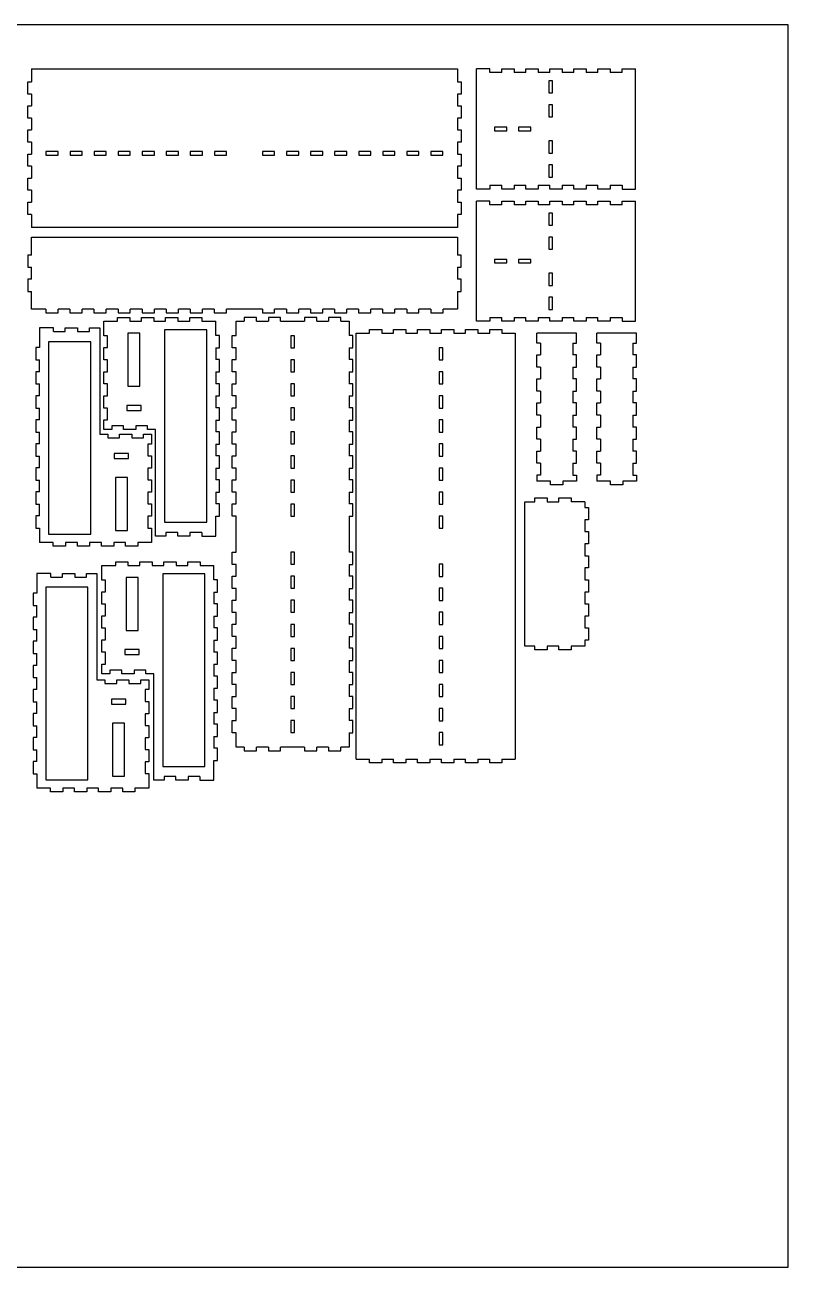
# Model space of a CAD drawing. Header units: millimetres. Extents: x -699 to 699, y -516 to 516.
# Drawn here: x 64 to 699, y -516 to 516 of the extents above; entities that cross this region are included whole.
import ezdxf

# ---------------------------------------------------------------- set-up
doc = ezdxf.new("R2010")
doc.units = ezdxf.units.MM
doc.layers.get('0').update_dxf_attribs({"lineweight": 25, "true_color": 0xffffff})
doc.layers.add('layer 1', color=1, linetype='Continuous', lineweight=25, true_color=0xff0000)

msp = doc.modelspace()

# ---------------------------------------------------------------- linework, layer by layer
for p, q in [((70, 480), (70, 469.1)), ((70, 480), (424, 480)), ((424, 480), (424, 469.1)), ((451.1, 480), (440, 480)), ((440, 380), (440, 480)), ((451.1, 476.9), (451.1, 480)), ((460.9, 476.9), (451.1, 476.9)), ((460.9, 476.9), (460.9, 480)), ((460.9, 480), (471.1, 480)), ((471.1, 480), (471.1, 476.9)), ((480.9, 476.9), (471.1, 476.9)), ((480.9, 476.9), (480.9, 480)), ((480.9, 480), (491.1, 480)), ((491.1, 480), (491.1, 476.9)), ((500.9, 476.9), (491.1, 476.9)), ((500.9, 476.9), (500.9, 480)), ((500.9, 480), (511.1, 480)), ((511.1, 480), (511.1, 476.9)), ((520.9, 476.9), (511.1, 476.9)), ((520.9, 476.9), (520.9, 480)), ((520.9, 480), (531.1, 480)), ((531.1, 480), (531.1, 476.9)), ((540.9, 476.9), (531.1, 476.9)), ((540.9, 476.9), (540.9, 480)), ((540.9, 480), (551.1, 480)), ((551.1, 480), (551.1, 476.9)), ((560.9, 476.9), (551.1, 476.9)), ((560.9, 476.9), (560.9, 480)), ((560.9, 480), (572, 480)), ((572, 380), (572, 480)), ((66.9, 458.9), (66.9, 469.1)), ((66.9, 469.1), (70, 469.1)), ((424, 469.1), (427.1, 469.1)), ((427.1, 469.1), (427.1, 458.9)), ((503.1, 470), (500, 470)), ((500, 470), (500, 459.9)), ((503.1, 459.9), (503.1, 470)), ((70, 458.9), (66.9, 458.9)), ((70, 458.9), (70, 449.1)), ((427.1, 458.9), (424, 458.9)), ((424, 458.9), (424, 449.1)), ((500, 459.9), (503.1, 459.9)), ((66.9, 438.9), (66.9, 449.1)), ((66.9, 449.1), (70, 449.1)), ((424, 449.1), (427.1, 449.1)), ((427.1, 449.1), (427.1, 438.9)), ((503.1, 450), (500, 450)), ((500, 450), (500, 439.9)), ((503.1, 439.9), (503.1, 450)), ((70, 438.9), (66.9, 438.9)), ((70, 438.9), (70, 429.1)), ((427.1, 438.9), (424, 438.9)), ((424, 438.9), (424, 429.1)), ((500, 439.9), (503.1, 439.9)), ((66.9, 418.9), (66.9, 429.1)), ((66.9, 429.1), (70, 429.1)), ((424, 429.1), (427.1, 429.1)), ((427.1, 429.1), (427.1, 418.9)), ((454.9, 431.5), (454.9, 428.5)), ((465, 431.5), (454.9, 431.5)), ((454.9, 428.5), (465, 428.5)), ((465, 428.5), (465, 431.5)), ((474.9, 431.5), (474.9, 428.5)), ((485, 431.5), (474.9, 431.5)), ((474.9, 428.5), (485, 428.5)), ((485, 428.5), (485, 431.5)), ((70, 418.9), (66.9, 418.9)), ((70, 418.9), (70, 409.1)), ((427.1, 418.9), (424, 418.9)), ((424, 418.9), (424, 409.1)), ((503.1, 420), (500, 420)), ((500, 420), (500, 409.9)), ((503.1, 409.9), (503.1, 420)), ((66.9, 398.9), (66.9, 409.1)), ((66.9, 409.1), (70, 409.1)), ((82, 411.1), (82, 408)), ((92.1, 411.1), (82, 411.1)), ((82, 408), (92.1, 408)), ((92.1, 408), (92.1, 411.1)), ((102, 411.1), (102, 408)), ((112.1, 411.1), (102, 411.1)), ((102, 408), (112.1, 408)), ((112.1, 408), (112.1, 411.1)), ((122, 411.1), (122, 408)), ((132.1, 411.1), (122, 411.1)), ((122, 408), (132.1, 408)), ((132.1, 408), (132.1, 411.1)), ((142, 411.1), (142, 408)), ((152.1, 411.1), (142, 411.1)), ((142, 408), (152.1, 408)), ((152.1, 408), (152.1, 411.1)), ((162, 411.1), (162, 408)), ((172.1, 411.1), (162, 411.1)), ((162, 408), (172.1, 408)), ((172.1, 408), (172.1, 411.1)), ((182, 411.1), (182, 408)), ((192.1, 411.1), (182, 411.1)), ((182, 408), (192.1, 408)), ((192.1, 408), (192.1, 411.1)), ((202, 411.1), (202, 408)), ((212.1, 411.1), (202, 411.1)), ((202, 408), (212.1, 408)), ((212.1, 408), (212.1, 411.1)), ((222, 411.1), (222, 408)), ((232.1, 411.1), (222, 411.1)), ((222, 408), (232.1, 408)), ((232.1, 408), (232.1, 411.1)), ((262, 411.1), (262, 408)), ((272.1, 411.1), (262, 411.1)), ((262, 408), (272.1, 408)), ((272.1, 408), (272.1, 411.1)), ((282, 411.1), (282, 408)), ((292.1, 411.1), (282, 411.1)), ((282, 408), (292.1, 408)), ((292.1, 408), (292.1, 411.1)), ((302, 411.1), (302, 408)), ((312.1, 411.1), (302, 411.1)), ((302, 408), (312.1, 408)), ((312.1, 408), (312.1, 411.1)), ((322, 411.1), (322, 408)), ((332.1, 411.1), (322, 411.1)), ((322, 408), (332.1, 408)), ((332.1, 408), (332.1, 411.1)), ((342, 411.1), (342, 408)), ((352.1, 411.1), (342, 411.1)), ((342, 408), (352.1, 408)), ((352.1, 408), (352.1, 411.1)), ((362, 411.1), (362, 408)), ((372, 411.1), (362, 411.1)), ((362, 408), (372, 408)), ((372, 408), (372, 411.1)), ((382, 411.1), (382, 408)), ((392.1, 411.1), (382, 411.1)), ((382, 408), (392.1, 408)), ((392.1, 408), (392.1, 411.1)), ((402, 411.1), (402, 408)), ((412, 411.1), (402, 411.1)), ((402, 408), (412, 408)), ((412, 408), (412, 411.1)), ((424, 409.1), (427.1, 409.1)), ((427.1, 409.1), (427.1, 398.9)), ((500, 409.9), (503.1, 409.9)), ((70, 398.9), (66.9, 398.9)), ((70, 398.9), (70, 389.1)), ((427.1, 398.9), (424, 398.9)), ((424, 398.9), (424, 389.1)), ((503.1, 400), (500, 400)), ((500, 400), (500, 389.9)), ((503.1, 389.9), (503.1, 400)), ((66.9, 378.9), (66.9, 389.1)), ((66.9, 389.1), (70, 389.1)), ((424, 389.1), (427.1, 389.1)), ((427.1, 389.1), (427.1, 378.9)), ((451.1, 383.1), (451.1, 380)), ((451.1, 383.1), (460.9, 383.1)), ((460.9, 380), (460.9, 383.1)), ((471.1, 383.1), (471.1, 380)), ((471.1, 383.1), (480.9, 383.1)), ((480.9, 380), (480.9, 383.1)), ((491.1, 383.1), (491.1, 380)), ((491.1, 383.1), (500.9, 383.1)), ((500, 389.9), (503.1, 389.9)), ((500.9, 380), (500.9, 383.1)), ((511.1, 383.1), (511.1, 380)), ((511.1, 383.1), (520.9, 383.1)), ((520.9, 380), (520.9, 383.1)), ((531.1, 383.1), (531.1, 380)), ((531.1, 383.1), (540.9, 383.1)), ((540.9, 380), (540.9, 383.1)), ((551.1, 383.1), (551.1, 380)), ((551.1, 383.1), (560.9, 383.1)), ((560.9, 383.1), (560.9, 380)), ((70, 378.9), (66.9, 378.9)), ((70, 378.9), (70, 369.1)), ((427.1, 378.9), (424, 378.9)), ((424, 378.9), (424, 369.1)), ((451.1, 380), (440, 380)), ((471.1, 380), (460.9, 380)), ((491.1, 380), (480.9, 380)), ((511.1, 380), (500.9, 380)), ((531.1, 380), (520.9, 380)), ((551.1, 380), (540.9, 380)), ((560.9, 380), (572, 380)), ((66.9, 358.9), (66.9, 369.1)), ((66.9, 369.1), (70, 369.1)), ((424, 369.1), (427.1, 369.1)), ((427.1, 369.1), (427.1, 358.9)), ((451.1, 370), (440, 370)), ((440, 270), (440, 370)), ((451.1, 366.9), (451.1, 370)), ((460.9, 366.9), (451.1, 366.9)), ((460.9, 366.9), (460.9, 370)), ((460.9, 370), (471.1, 370)), ((471.1, 370), (471.1, 366.9)), ((480.9, 366.9), (471.1, 366.9)), ((480.9, 366.9), (480.9, 370)), ((480.9, 370), (491.1, 370)), ((491.1, 370), (491.1, 366.9)), ((500.9, 366.9), (491.1, 366.9)), ((500.9, 366.9), (500.9, 370)), ((500.9, 370), (511.1, 370)), ((511.1, 370), (511.1, 366.9)), ((520.9, 366.9), (511.1, 366.9)), ((520.9, 366.9), (520.9, 370)), ((520.9, 370), (531.1, 370)), ((531.1, 370), (531.1, 366.9)), ((540.9, 366.9), (531.1, 366.9)), ((540.9, 366.9), (540.9, 370)), ((540.9, 370), (551.1, 370)), ((551.1, 370), (551.1, 366.9)), ((560.9, 366.9), (551.1, 366.9)), ((560.9, 366.9), (560.9, 370)), ((560.9, 370), (572, 370)), ((572, 270), (572, 370)), ((70, 358.9), (66.9, 358.9)), ((70, 358.9), (70, 348)), ((427.1, 358.9), (424, 358.9)), ((424, 358.9), (424, 348)), ((503.1, 360), (500, 360)), ((500, 360), (500, 349.9)), ((503.1, 349.9), (503.1, 360)), ((424, 348), (70, 348)), ((500, 349.9), (503.1, 349.9)), ((70, 325.1), (70, 340)), ((70, 340), (424, 340)), ((424, 340), (424, 325.1)), ((503.1, 340), (500, 340)), ((500, 340), (500, 329.9)), ((503.1, 329.9), (503.1, 340)), ((70, 325.1), (66.9, 325.1)), ((66.9, 325.1), (66.9, 314.9)), ((427.1, 325.1), (424, 325.1)), ((427.1, 314.9), (427.1, 325.1)), ((454.9, 321.5), (454.9, 318.5)), ((465, 321.5), (454.9, 321.5)), ((465, 318.5), (465, 321.5)), ((474.9, 321.5), (474.9, 318.5)), ((485, 321.5), (474.9, 321.5)), ((485, 318.5), (485, 321.5)), ((500, 329.9), (503.1, 329.9)), ((66.9, 314.9), (70, 314.9)), ((70, 305.1), (70, 314.9)), ((424, 314.9), (427.1, 314.9)), ((424, 314.9), (424, 305.1)), ((454.9, 318.5), (465, 318.5)), ((474.9, 318.5), (485, 318.5)), ((503.1, 310), (500, 310)), ((500, 310), (500, 299.9)), ((503.1, 299.9), (503.1, 310)), ((70, 305.1), (66.9, 305.1)), ((66.9, 305.1), (66.9, 294.9)), ((427.1, 305.1), (424, 305.1)), ((427.1, 294.9), (427.1, 305.1)), ((500, 299.9), (503.1, 299.9)), ((66.9, 294.9), (70, 294.9)), ((70, 280), (70, 294.9)), ((424, 294.9), (427.1, 294.9)), ((424, 294.9), (424, 280)), ((503.1, 290), (500, 290)), ((500, 290), (500, 279.9)), ((503.1, 279.9), (503.1, 290)), ((81.9, 280), (70, 280)), ((81.9, 280), (81.9, 276.9)), ((92.1, 276.9), (92.1, 280)), ((101.9, 280), (92.1, 280)), ((101.9, 280), (101.9, 276.9)), ((112.1, 276.9), (112.1, 280)), ((121.9, 280), (112.1, 280)), ((121.9, 280), (121.9, 276.9)), ((132.1, 276.9), (132.1, 280)), ((141.9, 280), (132.1, 280)), ((141.9, 280), (141.9, 276.9)), ((152.1, 276.9), (152.1, 280)), ((161.9, 280), (152.1, 280)), ((161.9, 280), (161.9, 276.9)), ((172.1, 276.9), (172.1, 280)), ((181.9, 280), (172.1, 280)), ((181.9, 280), (181.9, 276.9)), ((192.1, 276.9), (192.1, 280)), ((201.9, 280), (192.1, 280)), ((201.9, 280), (201.9, 276.9)), ((212.1, 276.9), (212.1, 280)), ((221.9, 280), (212.1, 280)), ((221.9, 280), (221.9, 276.9)), ((232.1, 276.9), (232.1, 280)), ((261.9, 280), (232.1, 280)), ((261.9, 280), (261.9, 276.9)), ((272.1, 276.9), (272.1, 280)), ((281.9, 280), (272.1, 280)), ((281.9, 280), (281.9, 276.9)), ((292.1, 276.9), (292.1, 280)), ((301.9, 280), (292.1, 280)), ((301.9, 280), (301.9, 276.9)), ((312.1, 276.9), (312.1, 280)), ((321.9, 280), (312.1, 280)), ((321.9, 280), (321.9, 276.9)), ((332.1, 276.9), (332.1, 280)), ((341.9, 280), (332.1, 280)), ((341.9, 280), (341.9, 276.9)), ((352.1, 276.9), (352.1, 280)), ((361.9, 280), (352.1, 280)), ((361.9, 280), (361.9, 276.9)), ((372.1, 276.9), (372.1, 280)), ((381.9, 280), (372.1, 280)), ((381.9, 280), (381.9, 276.9)), ((392.1, 276.9), (392.1, 280)), ((401.9, 280), (392.1, 280)), ((401.9, 280), (401.9, 276.9)), ((412.1, 276.9), (412.1, 280)), ((424, 280), (412.1, 280)), ((500, 279.9), (503.1, 279.9)), ((81.9, 276.9), (92.1, 276.9)), ((101.9, 276.9), (112.1, 276.9)), ((121.9, 276.9), (132.1, 276.9)), ((130, 257.9), (130, 270)), ((130, 270), (141.5, 270)), ((141.5, 270), (141.5, 273.1)), ((141.5, 273.1), (151.7, 273.1)), ((141.9, 276.9), (152.1, 276.9)), ((151.7, 273.1), (151.7, 270)), ((151.7, 270), (161.5, 270)), ((161.5, 270), (161.5, 273.1)), ((161.5, 273.1), (171.7, 273.1)), ((161.9, 276.9), (172.1, 276.9)), ((171.7, 273.1), (171.7, 270)), ((171.7, 270), (181.5, 270)), ((181.5, 270), (181.5, 273.1)), ((181.5, 273.1), (191.7, 273.1)), ((181.9, 276.9), (192.1, 276.9)), ((191.7, 273.1), (191.7, 270)), ((191.7, 270), (201.5, 270)), ((201.5, 270), (201.5, 273.1)), ((201.5, 273.1), (211.7, 273.1)), ((201.9, 276.9), (212.1, 276.9)), ((211.7, 273.1), (211.7, 270)), ((211.7, 270), (223.1, 270)), ((221.9, 276.9), (232.1, 276.9)), ((223.1, 258.1), (223.1, 270)), ((240, 258.1), (240, 270)), ((240, 270), (246.9, 270)), ((257.1, 273.1), (246.9, 273.1)), ((246.9, 273.1), (246.9, 270)), ((257.1, 270), (257.1, 273.1)), ((257.1, 270), (266.9, 270)), ((261.9, 276.9), (272.1, 276.9)), ((277.1, 273.1), (266.9, 273.1)), ((266.9, 273.1), (266.9, 270)), ((277.1, 270), (277.1, 273.1)), ((277.1, 270), (296.9, 270)), ((281.9, 276.9), (292.1, 276.9)), ((307.1, 273.1), (296.9, 273.1)), ((296.9, 273.1), (296.9, 270)), ((301.9, 276.9), (312.1, 276.9)), ((307.1, 270), (307.1, 273.1)), ((307.1, 270), (316.9, 270)), ((327.1, 273.1), (316.9, 273.1)), ((316.9, 273.1), (316.9, 270)), ((321.9, 276.9), (332.1, 276.9)), ((327.1, 270), (327.1, 273.1)), ((327.1, 270), (334, 270)), ((334, 270), (334, 258.1)), ((341.9, 276.9), (352.1, 276.9)), ((361.9, 276.9), (372.1, 276.9)), ((381.9, 276.9), (392.1, 276.9)), ((401.9, 276.9), (412.1, 276.9)), ((451.1, 270), (440, 270)), ((451.1, 273.1), (451.1, 270)), ((451.1, 273.1), (460.9, 273.1)), ((460.9, 270), (460.9, 273.1)), ((471.1, 270), (460.9, 270)), ((471.1, 273.1), (471.1, 270)), ((471.1, 273.1), (480.9, 273.1)), ((480.9, 270), (480.9, 273.1)), ((491.1, 270), (480.9, 270)), ((491.1, 273.1), (491.1, 270)), ((491.1, 273.1), (500.9, 273.1)), ((500.9, 270), (500.9, 273.1)), ((511.1, 270), (500.9, 270)), ((511.1, 273.1), (511.1, 270)), ((511.1, 273.1), (520.9, 273.1)), ((520.9, 270), (520.9, 273.1)), ((531.1, 270), (520.9, 270)), ((531.1, 273.1), (531.1, 270)), ((531.1, 273.1), (540.9, 273.1)), ((540.9, 270), (540.9, 273.1)), ((551.1, 270), (540.9, 270)), ((551.1, 273.1), (551.1, 270)), ((551.1, 273.1), (560.9, 273.1)), ((560.9, 273.1), (560.9, 270)), ((560.9, 270), (572, 270)), ((88.3, 264.6), (76.7, 264.6)), ((76.7, 264.6), (76.7, 248.1)), ((88.3, 261.5), (88.3, 264.6)), ((88.3, 261.5), (98.1, 261.5)), ((98.1, 261.5), (98.1, 264.6)), ((98.1, 264.6), (108.3, 264.6)), ((108.3, 264.6), (108.3, 261.5)), ((108.3, 261.5), (118.1, 261.5)), ((118.1, 261.5), (118.1, 264.6)), ((118.1, 264.6), (126.7, 264.6)), ((126.7, 264.6), (126.7, 176.1)), ((160.1, 260), (150.1, 260)), ((150.1, 260), (150.1, 216)), ((160.1, 216), (160.1, 260)), ((215.6, 263), (180.6, 263)), ((180.6, 263), (180.6, 103)), ((215.6, 103), (215.6, 263)), ((340, -94), (340, 260)), ((340, 260), (350.9, 260)), ((350.9, 260), (350.9, 263.1)), ((350.9, 263.1), (361.1, 263.1)), ((361.1, 263.1), (361.1, 260)), ((361.1, 260), (370.9, 260)), ((370.9, 260), (370.9, 263.1)), ((370.9, 263.1), (381.1, 263.1)), ((381.1, 263.1), (381.1, 260)), ((381.1, 260), (390.9, 260)), ((390.9, 260), (390.9, 263.1)), ((390.9, 263.1), (401.1, 263.1)), ((401.1, 263.1), (401.1, 260)), ((401.1, 260), (410.9, 260)), ((410.9, 260), (410.9, 263.1)), ((410.9, 263.1), (421.1, 263.1)), ((421.1, 263.1), (421.1, 260)), ((421.1, 260), (430.9, 260)), ((430.9, 260), (430.9, 263.1)), ((430.9, 263.1), (441.1, 263.1)), ((441.1, 263.1), (441.1, 260)), ((441.1, 260), (450.9, 260)), ((450.9, 260), (450.9, 263.1)), ((450.9, 263.1), (461.1, 263.1)), ((461.1, 263.1), (461.1, 260)), ((461.1, 260), (472, 260)), ((472, 260), (472, -94)), ((490, 251.9), (490, 260)), ((523, 260), (490, 260)), ((523, 251.9), (523, 260)), ((540, 251.9), (540, 260)), ((573, 260), (540, 260)), ((573, 251.9), (573, 260)), ((76.7, 248.1), (73.6, 248.1)), ((73.6, 248.1), (73.6, 237.9)), ((119.2, 253), (84.2, 253)), ((84.2, 253), (84.2, 93)), ((119.2, 93), (119.2, 253)), ((133.1, 257.9), (130, 257.9)), ((130, 237.9), (130, 248.1)), ((130, 248.1), (133.1, 248.1)), ((133.1, 248.1), (133.1, 257.9)), ((226.2, 258.1), (223.1, 258.1)), ((226.2, 247.9), (226.2, 258.1)), ((236.9, 247.9), (236.9, 258.1)), ((236.9, 258.1), (240, 258.1)), ((288.5, 258), (285.5, 258)), ((285.5, 258), (285.5, 248)), ((285.5, 248), (288.5, 248)), ((288.5, 248), (288.5, 258)), ((337.1, 258.1), (334, 258.1)), ((337.1, 247.9), (337.1, 258.1)), ((412, 248), (408.9, 248)), ((408.9, 248), (408.9, 237.9)), ((412, 237.9), (412, 248)), ((493.1, 251.9), (490, 251.9)), ((493.1, 251.9), (493.1, 242.1)), ((519.9, 251.9), (523, 251.9)), ((519.9, 251.9), (519.9, 242.1)), ((543.1, 251.9), (540, 251.9)), ((543.1, 251.9), (543.1, 242.1)), ((569.9, 251.9), (573, 251.9)), ((569.9, 251.9), (569.9, 242.1)), ((73.6, 237.9), (76.7, 237.9)), ((76.7, 228.1), (76.7, 237.9)), ((133.1, 237.9), (130, 237.9)), ((133.1, 228.1), (133.1, 237.9)), ((223.1, 247.9), (226.2, 247.9)), ((223.1, 247.9), (223.1, 238.1)), ((226.2, 238.1), (223.1, 238.1)), ((226.2, 227.9), (226.2, 238.1)), ((240, 247.9), (236.9, 247.9)), ((236.9, 227.9), (236.9, 238.1)), ((236.9, 238.1), (240, 238.1)), ((240, 238.1), (240, 247.9)), ((288.5, 238), (285.5, 238)), ((285.5, 238), (285.5, 228)), ((288.5, 228), (288.5, 238)), ((334, 247.9), (337.1, 247.9)), ((334, 247.9), (334, 238.1)), ((337.1, 238.1), (334, 238.1)), ((337.1, 227.9), (337.1, 238.1)), ((408.9, 237.9), (412, 237.9)), ((490, 231.9), (490, 242.1)), ((490, 242.1), (493.1, 242.1)), ((523, 242.1), (519.9, 242.1)), ((523, 231.9), (523, 242.1)), ((540, 231.9), (540, 242.1)), ((540, 242.1), (543.1, 242.1)), ((573, 242.1), (569.9, 242.1)), ((573, 231.9), (573, 242.1)), ((76.7, 228.1), (73.6, 228.1)), ((73.6, 228.1), (73.6, 217.9)), ((130, 217.9), (130, 228.1)), ((130, 228.1), (133.1, 228.1)), ((223.1, 227.9), (226.2, 227.9)), ((223.1, 227.9), (223.1, 218.1)), ((240, 227.9), (236.9, 227.9)), ((240, 218.1), (240, 227.9)), ((285.5, 228), (288.5, 228)), ((334, 227.9), (337.1, 227.9)), ((334, 227.9), (334, 218.1)), ((412, 228), (408.9, 228)), ((408.9, 228), (408.9, 217.9)), ((412, 217.9), (412, 228)), ((493.1, 231.9), (490, 231.9)), ((493.1, 231.9), (493.1, 222.1)), ((519.9, 231.9), (523, 231.9)), ((519.9, 231.9), (519.9, 222.1)), ((543.1, 231.9), (540, 231.9)), ((543.1, 231.9), (543.1, 222.1)), ((569.9, 231.9), (573, 231.9)), ((569.9, 231.9), (569.9, 222.1)), ((73.6, 217.9), (76.7, 217.9)), ((76.7, 208.1), (76.7, 217.9)), ((133.1, 217.9), (130, 217.9)), ((133.1, 208.1), (133.1, 217.9)), ((226.2, 218.1), (223.1, 218.1)), ((226.2, 207.9), (226.2, 218.1)), ((236.9, 207.9), (236.9, 218.1)), ((236.9, 218.1), (240, 218.1)), ((288.5, 218), (285.5, 218)), ((285.5, 218), (285.5, 208)), ((288.5, 208), (288.5, 218)), ((337.1, 218.1), (334, 218.1)), ((337.1, 207.9), (337.1, 218.1)), ((408.9, 217.9), (412, 217.9)), ((490, 211.9), (490, 222.1)), ((490, 222.1), (493.1, 222.1)), ((523, 222.1), (519.9, 222.1)), ((523, 211.9), (523, 222.1)), ((540, 211.9), (540, 222.1)), ((540, 222.1), (543.1, 222.1)), ((573, 222.1), (569.9, 222.1)), ((573, 211.9), (573, 222.1)), ((76.7, 208.1), (73.6, 208.1)), ((73.6, 208.1), (73.6, 197.9)), ((130, 197.9), (130, 208.1)), ((130, 208.1), (133.1, 208.1)), ((150.1, 216), (160.1, 216)), ((223.1, 207.9), (226.2, 207.9)), ((223.1, 207.9), (223.1, 198.1)), ((240, 207.9), (236.9, 207.9)), ((240, 198.1), (240, 207.9)), ((285.5, 208), (288.5, 208)), ((334, 207.9), (337.1, 207.9)), ((334, 207.9), (334, 198.1)), ((412, 208), (408.9, 208)), ((408.9, 208), (408.9, 197.9)), ((412, 197.9), (412, 208)), ((493.1, 211.9), (490, 211.9)), ((493.1, 211.9), (493.1, 202.1)), ((519.9, 211.9), (523, 211.9)), ((519.9, 211.9), (519.9, 202.1)), ((543.1, 211.9), (540, 211.9)), ((543.1, 211.9), (543.1, 202.1)), ((569.9, 211.9), (573, 211.9)), ((569.9, 211.9), (569.9, 202.1)), ((73.6, 197.9), (76.7, 197.9)), ((76.7, 188.1), (76.7, 197.9)), ((133.1, 197.9), (130, 197.9)), ((133.1, 188.1), (133.1, 197.9)), ((161.1, 200.1), (149.1, 200.1)), ((149.1, 200.1), (149.1, 195.8)), ((161.1, 195.8), (161.1, 200.1)), ((226.2, 198.1), (223.1, 198.1)), ((226.2, 187.9), (226.2, 198.1)), ((236.9, 187.9), (236.9, 198.1)), ((236.9, 198.1), (240, 198.1)), ((288.5, 198), (285.5, 198)), ((285.5, 198), (285.5, 188)), ((288.5, 188), (288.5, 198)), ((337.1, 198.1), (334, 198.1)), ((337.1, 187.9), (337.1, 198.1)), ((408.9, 197.9), (412, 197.9)), ((490, 191.9), (490, 202.1)), ((490, 202.1), (493.1, 202.1)), ((523, 202.1), (519.9, 202.1)), ((523, 191.9), (523, 202.1)), ((540, 191.9), (540, 202.1)), ((540, 202.1), (543.1, 202.1)), ((573, 202.1), (569.9, 202.1)), ((573, 191.9), (573, 202.1)), ((76.7, 188.1), (73.6, 188.1)), ((73.6, 188.1), (73.6, 177.9)), ((130, 179.9), (130, 188.1)), ((130, 188.1), (133.1, 188.1)), ((149.1, 195.8), (161.1, 195.8)), ((223.1, 187.9), (226.2, 187.9)), ((223.1, 187.9), (223.1, 178.1)), ((240, 187.9), (236.9, 187.9)), ((240, 178.1), (240, 187.9)), ((285.5, 188), (288.5, 188)), ((334, 187.9), (337.1, 187.9)), ((334, 187.9), (334, 178.1)), ((412, 188), (408.9, 188)), ((408.9, 188), (408.9, 177.9)), ((412, 177.9), (412, 188)), ((493.1, 191.9), (490, 191.9)), ((493.1, 191.9), (493.1, 182.1)), ((519.9, 191.9), (523, 191.9)), ((519.9, 191.9), (519.9, 182.1)), ((543.1, 191.9), (540, 191.9)), ((543.1, 191.9), (543.1, 182.1)), ((569.9, 191.9), (573, 191.9)), ((569.9, 191.9), (569.9, 182.1)), ((73.6, 177.9), (76.7, 177.9)), ((76.7, 168.1), (76.7, 177.9)), ((126.7, 176.1), (133.3, 176.1)), ((136.7, 179.9), (130, 179.9)), ((133.3, 176.1), (133.3, 173)), ((146.5, 183), (136.7, 183)), ((136.7, 183), (136.7, 179.9)), ((143.1, 173), (143.1, 176.1)), ((143.1, 176.1), (153.3, 176.1)), ((146.5, 179.9), (146.5, 183)), ((156.7, 179.9), (146.5, 179.9)), ((153.3, 176.1), (153.3, 173)), ((156.7, 183), (156.7, 179.9)), ((166.5, 183), (156.7, 183)), ((163.1, 173), (163.1, 176.1)), ((163.1, 176.1), (169.8, 176.1)), ((166.5, 179.9), (166.5, 183)), ((173.1, 179.9), (166.5, 179.9)), ((169.8, 176.1), (169.8, 167.9)), ((173.1, 91.4), (173.1, 179.9)), ((226.2, 178.1), (223.1, 178.1)), ((226.2, 167.9), (226.2, 178.1)), ((236.9, 167.9), (236.9, 178.1)), ((236.9, 178.1), (240, 178.1)), ((288.5, 178), (285.5, 178)), ((285.5, 178), (285.5, 168)), ((288.5, 168), (288.5, 178)), ((337.1, 178.1), (334, 178.1)), ((337.1, 167.9), (337.1, 178.1)), ((408.9, 177.9), (412, 177.9)), ((490, 171.9), (490, 182.1)), ((490, 182.1), (493.1, 182.1)), ((523, 182.1), (519.9, 182.1)), ((523, 171.9), (523, 182.1)), ((540, 171.9), (540, 182.1)), ((540, 182.1), (543.1, 182.1)), ((573, 182.1), (569.9, 182.1)), ((573, 171.9), (573, 182.1)), ((76.7, 168.1), (73.6, 168.1)), ((73.6, 168.1), (73.6, 157.9)), ((133.3, 173), (143.1, 173)), ((153.3, 173), (163.1, 173)), ((169.8, 167.9), (166.7, 167.9)), ((166.7, 167.9), (166.7, 158.1)), ((223.1, 167.9), (226.2, 167.9)), ((223.1, 167.9), (223.1, 158.1)), ((240, 167.9), (236.9, 167.9)), ((240, 158.1), (240, 167.9)), ((285.5, 168), (288.5, 168)), ((334, 167.9), (337.1, 167.9)), ((334, 167.9), (334, 158.1)), ((412, 168), (408.9, 168)), ((408.9, 168), (408.9, 157.9)), ((412, 157.9), (412, 168)), ((493.1, 171.9), (490, 171.9)), ((493.1, 171.9), (493.1, 162.1)), ((519.9, 171.9), (523, 171.9)), ((519.9, 171.9), (519.9, 162.1)), ((543.1, 171.9), (540, 171.9)), ((543.1, 171.9), (543.1, 162.1)), ((569.9, 171.9), (573, 171.9)), ((569.9, 171.9), (569.9, 162.1)), ((73.6, 157.9), (76.7, 157.9)), ((76.7, 148.1), (76.7, 157.9)), ((150.7, 160.1), (138.7, 160.1)), ((138.7, 160.1), (138.7, 155.8)), ((138.7, 155.8), (150.7, 155.8)), ((150.7, 155.8), (150.7, 160.1)), ((166.7, 158.1), (169.8, 158.1)), ((169.8, 158.1), (169.8, 147.9)), ((226.2, 158.1), (223.1, 158.1)), ((226.2, 147.9), (226.2, 158.1)), ((236.9, 147.9), (236.9, 158.1)), ((236.9, 158.1), (240, 158.1)), ((288.5, 158), (285.5, 158)), ((285.5, 158), (285.5, 148)), ((288.5, 148), (288.5, 158)), ((337.1, 158.1), (334, 158.1)), ((337.1, 147.9), (337.1, 158.1)), ((408.9, 157.9), (412, 157.9)), ((490, 151.9), (490, 162.1)), ((490, 162.1), (493.1, 162.1)), ((523, 162.1), (519.9, 162.1)), ((523, 151.9), (523, 162.1)), ((540, 151.9), (540, 162.1)), ((540, 162.1), (543.1, 162.1)), ((573, 162.1), (569.9, 162.1)), ((573, 151.9), (573, 162.1)), ((76.7, 148.1), (73.6, 148.1)), ((73.6, 148.1), (73.6, 137.9)), ((169.8, 147.9), (166.7, 147.9)), ((166.7, 147.9), (166.7, 138.1)), ((223.1, 147.9), (226.2, 147.9)), ((223.1, 147.9), (223.1, 138.1)), ((240, 147.9), (236.9, 147.9)), ((240, 138.1), (240, 147.9)), ((285.5, 148), (288.5, 148)), ((334, 147.9), (337.1, 147.9)), ((334, 147.9), (334, 138.1)), ((412, 148), (408.9, 148)), ((408.9, 148), (408.9, 137.9)), ((412, 137.9), (412, 148)), ((493.1, 151.9), (490, 151.9)), ((493.1, 151.9), (493.1, 142.1)), ((519.9, 151.9), (523, 151.9)), ((519.9, 151.9), (519.9, 142.1)), ((543.1, 151.9), (540, 151.9)), ((543.1, 151.9), (543.1, 142.1)), ((569.9, 151.9), (573, 151.9)), ((569.9, 151.9), (569.9, 142.1)), ((73.6, 137.9), (76.7, 137.9)), ((76.7, 128.1), (76.7, 137.9)), ((149.7, 140), (139.7, 140)), ((139.7, 140), (139.7, 96)), ((149.7, 96), (149.7, 140)), ((166.7, 138.1), (169.8, 138.1)), ((169.8, 138.1), (169.8, 127.9)), ((226.2, 138.1), (223.1, 138.1)), ((226.2, 127.9), (226.2, 138.1)), ((236.9, 127.9), (236.9, 138.1)), ((236.9, 138.1), (240, 138.1)), ((288.5, 138), (285.5, 138)), ((285.5, 138), (285.5, 128)), ((288.5, 128), (288.5, 138)), ((337.1, 138.1), (334, 138.1)), ((337.1, 127.9), (337.1, 138.1)), ((408.9, 137.9), (412, 137.9)), ((493.1, 142.1), (490, 142.1)), ((490, 142.1), (490, 137)), ((501.4, 137), (490, 137)), ((501.4, 133.9), (501.4, 137)), ((511.6, 137), (511.6, 133.9)), ((523, 137), (511.6, 137)), ((519.9, 142.1), (523, 142.1)), ((523, 142.1), (523, 137)), ((543.1, 142.1), (540, 142.1)), ((540, 142.1), (540, 137)), ((551.4, 137), (540, 137)), ((551.4, 133.9), (551.4, 137)), ((561.6, 137), (561.6, 133.9)), ((573, 137), (561.6, 137)), ((569.9, 142.1), (573, 142.1)), ((573, 142.1), (573, 137)), ((76.7, 128.1), (73.6, 128.1)), ((73.6, 128.1), (73.6, 117.9)), ((169.8, 127.9), (166.7, 127.9)), ((166.7, 127.9), (166.7, 118.1)), ((223.1, 127.9), (226.2, 127.9)), ((223.1, 127.9), (223.1, 118.1)), ((240, 127.9), (236.9, 127.9)), ((240, 118.1), (240, 127.9)), ((285.5, 128), (288.5, 128)), ((334, 127.9), (337.1, 127.9)), ((334, 127.9), (334, 118.1)), ((412, 128), (408.9, 128)), ((408.9, 128), (408.9, 117.9)), ((412, 117.9), (412, 128)), ((511.6, 133.9), (501.4, 133.9)), ((561.6, 133.9), (551.4, 133.9)), ((73.6, 117.9), (76.7, 117.9)), ((76.7, 108.1), (76.7, 117.9)), ((166.7, 118.1), (169.8, 118.1)), ((169.8, 118.1), (169.8, 107.9)), ((226.2, 118.1), (223.1, 118.1)), ((226.2, 107.9), (226.2, 118.1)), ((236.9, 107.9), (236.9, 118.1)), ((236.9, 118.1), (240, 118.1)), ((288.5, 118), (285.5, 118)), ((285.5, 118), (285.5, 108)), ((288.5, 108), (288.5, 118)), ((337.1, 118.1), (334, 118.1)), ((337.1, 107.9), (337.1, 118.1)), ((408.9, 117.9), (412, 117.9)), ((480, 0), (480, 120)), ((480, 120), (488.4, 120)), ((488.4, 120), (488.4, 123.1)), ((488.4, 123.1), (498.6, 123.1)), ((498.6, 123.1), (498.6, 120)), ((498.6, 120), (508.4, 120)), ((508.4, 120), (508.4, 123.1)), ((508.4, 123.1), (518.6, 123.1)), ((518.6, 123.1), (518.6, 120)), ((530, 120), (518.6, 120)), ((530, 120), (530, 115.1)), ((530, 115.1), (533.1, 115.1)), ((533.1, 115.1), (533.1, 104.9)), ((76.7, 108.1), (73.6, 108.1)), ((73.6, 108.1), (73.6, 97.9)), ((169.8, 107.9), (166.7, 107.9)), ((166.7, 107.9), (166.7, 98.1)), ((223.1, 107.9), (226.2, 107.9)), ((223.1, 91.4), (223.1, 107.9)), ((240, 107.9), (236.9, 107.9)), ((240, 78.1), (240, 107.9)), ((285.5, 108), (288.5, 108)), ((334, 107.9), (337.1, 107.9)), ((334, 107.9), (334, 78.1)), ((412, 108), (408.9, 108)), ((408.9, 108), (408.9, 97.9)), ((412, 97.9), (412, 108)), ((533.1, 104.9), (530, 104.9)), ((530, 104.9), (530, 95.1)), ((73.6, 97.9), (76.7, 97.9)), ((76.7, 97.9), (76.7, 86)), ((84.2, 93), (119.2, 93)), ((139.7, 96), (149.7, 96)), ((166.7, 98.1), (169.8, 98.1)), ((169.8, 98.1), (169.8, 86)), ((180.6, 103), (215.6, 103)), ((191.5, 94.5), (181.7, 94.5)), ((181.7, 94.5), (181.7, 91.4)), ((191.5, 91.4), (191.5, 94.5)), ((201.7, 94.5), (201.7, 91.4)), ((211.5, 94.5), (201.7, 94.5)), ((211.5, 94.5), (211.5, 91.4)), ((408.9, 97.9), (412, 97.9)), ((530, 95.1), (533.1, 95.1)), ((533.1, 95.1), (533.1, 84.9)), ((88.1, 86), (76.7, 86)), ((88.1, 82.9), (88.1, 86)), ((98.3, 82.9), (88.1, 82.9)), ((98.3, 86), (98.3, 82.9)), ((108.1, 86), (98.3, 86)), ((108.1, 82.9), (108.1, 86)), ((118.3, 82.9), (108.1, 82.9)), ((118.3, 86), (118.3, 82.9)), ((128.1, 86), (118.3, 86)), ((128.1, 82.9), (128.1, 86)), ((138.3, 82.9), (128.1, 82.9)), ((138.3, 86), (138.3, 82.9)), ((148.1, 86), (138.3, 86)), ((148.1, 82.9), (148.1, 86)), ((158.3, 82.9), (148.1, 82.9)), ((158.3, 86), (158.3, 82.9)), ((169.8, 86), (158.3, 86)), ((181.7, 91.4), (173.1, 91.4)), ((201.7, 91.4), (191.5, 91.4)), ((211.5, 91.4), (223.1, 91.4)), ((533.1, 84.9), (530, 84.9)), ((530, 84.9), (530, 75.1)), ((236.9, 67.9), (236.9, 78.1)), ((236.9, 78.1), (240, 78.1)), ((288.5, 78), (285.5, 78)), ((285.5, 78), (285.5, 68)), ((288.5, 68), (288.5, 78)), ((337.1, 78.1), (334, 78.1)), ((337.1, 67.9), (337.1, 78.1)), ((530, 75.1), (533.1, 75.1)), ((533.1, 75.1), (533.1, 64.9)), ((128.5, 54.8), (128.5, 66.9)), ((128.5, 66.9), (140, 66.9)), ((140, 66.9), (140, 70)), ((140, 70), (150.2, 70)), ((150.2, 70), (150.2, 66.9)), ((150.2, 66.9), (160, 66.9)), ((160, 66.9), (160, 70)), ((160, 70), (170.2, 70)), ((170.2, 70), (170.2, 66.9)), ((170.2, 66.9), (180, 66.9)), ((180, 66.9), (180, 70)), ((180, 70), (190.2, 70)), ((190.2, 70), (190.2, 66.9)), ((190.2, 66.9), (200, 66.9)), ((200, 66.9), (200, 70)), ((200, 70), (210.2, 70)), ((210.2, 70), (210.2, 66.9)), ((210.2, 66.9), (221.6, 66.9)), ((221.6, 55), (221.6, 66.9)), ((240, 67.9), (236.9, 67.9)), ((240, 58.1), (240, 67.9)), ((285.5, 68), (288.5, 68)), ((334, 67.9), (337.1, 67.9)), ((334, 67.9), (334, 58.1)), ((412, 68), (408.9, 68)), ((408.9, 68), (408.9, 57.9)), ((412, 57.9), (412, 68)), ((533.1, 64.9), (530, 64.9)), ((530, 64.9), (530, 55.1)), ((86, 60.4), (74.4, 60.4)), ((74.4, 60.4), (74.4, 43.9)), ((86, 57.3), (86, 60.4)), ((86, 57.3), (95.8, 57.3)), ((95.8, 57.3), (95.8, 60.4)), ((95.8, 60.4), (106, 60.4)), ((106, 60.4), (106, 57.3)), ((106, 57.3), (115.8, 57.3)), ((115.8, 57.3), (115.8, 60.4)), ((115.8, 60.4), (124.4, 60.4)), ((124.4, 60.4), (124.4, -28.1)), ((131.6, 54.8), (128.5, 54.8)), ((131.6, 45), (131.6, 54.8)), ((158.6, 56.9), (148.6, 56.9)), ((148.6, 56.9), (148.6, 12.9)), ((158.6, 12.9), (158.6, 56.9)), ((214.1, 59.9), (179.1, 59.9)), ((179.1, 59.9), (179.1, -100.1)), ((214.1, -100.1), (214.1, 59.9)), ((224.7, 55), (221.6, 55)), ((224.7, 44.8), (224.7, 55)), ((236.9, 47.9), (236.9, 58.1)), ((236.9, 58.1), (240, 58.1)), ((288.5, 58), (285.5, 58)), ((285.5, 58), (285.5, 48)), ((288.5, 48), (288.5, 58)), ((337.1, 58.1), (334, 58.1)), ((337.1, 47.9), (337.1, 58.1)), ((408.9, 57.9), (412, 57.9)), ((530, 55.1), (533.1, 55.1)), ((533.1, 55.1), (533.1, 44.9)), ((74.4, 43.9), (71.3, 43.9)), ((71.3, 43.9), (71.3, 33.7)), ((116.9, 48.8), (81.9, 48.8)), ((81.9, 48.8), (81.9, -111.2)), ((116.9, -111.2), (116.9, 48.8)), ((128.5, 34.8), (128.5, 45)), ((128.5, 45), (131.6, 45)), ((221.6, 44.8), (224.7, 44.8)), ((221.6, 44.8), (221.6, 35)), ((240, 47.9), (236.9, 47.9)), ((240, 38.1), (240, 47.9)), ((285.5, 48), (288.5, 48)), ((334, 47.9), (337.1, 47.9)), ((334, 47.9), (334, 38.1)), ((412, 48), (408.9, 48)), ((408.9, 48), (408.9, 37.9)), ((412, 37.9), (412, 48)), ((533.1, 44.9), (530, 44.9)), ((530, 44.9), (530, 35.1)), ((71.3, 33.7), (74.4, 33.7)), ((74.4, 23.9), (74.4, 33.7)), ((131.6, 34.8), (128.5, 34.8)), ((131.6, 25), (131.6, 34.8)), ((224.7, 35), (221.6, 35)), ((224.7, 24.8), (224.7, 35)), ((236.9, 27.9), (236.9, 38.1)), ((236.9, 38.1), (240, 38.1)), ((288.5, 38), (285.5, 38)), ((285.5, 38), (285.5, 28)), ((288.5, 28), (288.5, 38)), ((337.1, 38.1), (334, 38.1)), ((337.1, 27.9), (337.1, 38.1)), ((408.9, 37.9), (412, 37.9)), ((530, 35.1), (533.1, 35.1)), ((533.1, 35.1), (533.1, 24.9)), ((74.4, 23.9), (71.3, 23.9)), ((71.3, 23.9), (71.3, 13.7)), ((128.5, 14.8), (128.5, 25)), ((128.5, 25), (131.6, 25)), ((221.6, 24.8), (224.7, 24.8)), ((221.6, 24.8), (221.6, 15)), ((240, 27.9), (236.9, 27.9)), ((240, 18.1), (240, 27.9)), ((285.5, 28), (288.5, 28)), ((334, 27.9), (337.1, 27.9)), ((334, 27.9), (334, 18.1)), ((412, 28), (408.9, 28)), ((408.9, 28), (408.9, 17.9)), ((412, 17.9), (412, 28)), ((533.1, 24.9), (530, 24.9)), ((530, 24.9), (530, 15.1)), ((71.3, 13.7), (74.4, 13.7)), ((74.4, 3.9), (74.4, 13.7)), ((131.6, 14.8), (128.5, 14.8)), ((131.6, 5), (131.6, 14.8)), ((148.6, 12.9), (158.6, 12.9)), ((224.7, 15), (221.6, 15)), ((224.7, 4.8), (224.7, 15)), ((236.9, 7.9), (236.9, 18.1)), ((236.9, 18.1), (240, 18.1)), ((288.5, 18), (285.5, 18)), ((285.5, 18), (285.5, 8)), ((288.5, 8), (288.5, 18)), ((337.1, 18.1), (334, 18.1)), ((337.1, 7.9), (337.1, 18.1)), ((408.9, 17.9), (412, 17.9)), ((530, 15.1), (533.1, 15.1)), ((533.1, 15.1), (533.1, 4.9)), ((74.4, 3.9), (71.3, 3.9)), ((71.3, 3.9), (71.3, -6.3)), ((128.5, -5.2), (128.5, 5)), ((128.5, 5), (131.6, 5)), ((221.6, 4.8), (224.7, 4.8)), ((221.6, 4.8), (221.6, -5)), ((240, 7.9), (236.9, 7.9)), ((240, -1.9), (240, 7.9)), ((285.5, 8), (288.5, 8)), ((334, 7.9), (337.1, 7.9)), ((334, 7.9), (334, -1.9)), ((412, 8), (408.9, 8)), ((408.9, 8), (408.9, -2.1)), ((412, -2.1), (412, 8)), ((488.4, 0), (480, 0)), ((488.4, -3.1), (488.4, 0)), ((498.6, 0), (498.6, -3.1)), ((508.4, 0), (498.6, 0)), ((508.4, -3.1), (508.4, 0)), ((518.6, 0), (518.6, -3.1)), ((530, 0), (518.6, 0)), ((533.1, 4.9), (530, 4.9)), ((530, 4.9), (530, 0)), ((71.3, -6.3), (74.4, -6.3)), ((74.4, -16.1), (74.4, -6.3)), ((131.6, -5.2), (128.5, -5.2)), ((131.6, -15), (131.6, -5.2)), ((159.6, -2.9), (147.6, -2.9)), ((147.6, -2.9), (147.6, -7.2)), ((147.6, -7.2), (159.6, -7.2)), ((159.6, -7.2), (159.6, -2.9)), ((224.7, -5), (221.6, -5)), ((224.7, -15.2), (224.7, -5)), ((236.9, -12.1), (236.9, -1.9)), ((236.9, -1.9), (240, -1.9)), ((288.5, -2), (285.5, -2)), ((285.5, -2), (285.5, -12)), ((288.5, -12), (288.5, -2)), ((337.1, -1.9), (334, -1.9)), ((337.1, -12.1), (337.1, -1.9)), ((408.9, -2.1), (412, -2.1)), ((498.6, -3.1), (488.4, -3.1)), ((518.6, -3.1), (508.4, -3.1)), ((74.4, -16.1), (71.3, -16.1)), ((71.3, -16.1), (71.3, -26.3)), ((128.5, -23.2), (128.5, -15)), ((128.5, -15), (131.6, -15)), ((145, -20.1), (135.2, -20.1)), ((135.2, -20.1), (135.2, -23.2)), ((145, -23.2), (145, -20.1)), ((155.2, -20.1), (155.2, -23.2)), ((165, -20.1), (155.2, -20.1)), ((165, -23.2), (165, -20.1)), ((221.6, -15.2), (224.7, -15.2)), ((221.6, -15.2), (221.6, -25)), ((240, -12.1), (236.9, -12.1)), ((240, -21.9), (240, -12.1)), ((285.5, -12), (288.5, -12)), ((334, -12.1), (337.1, -12.1)), ((334, -12.1), (334, -21.9)), ((412, -12), (408.9, -12)), ((408.9, -12), (408.9, -22.1)), ((412, -22.1), (412, -12)), ((71.3, -26.3), (74.4, -26.3)), ((74.4, -36.1), (74.4, -26.3)), ((124.4, -28.1), (131, -28.1)), ((135.2, -23.2), (128.5, -23.2)), ((131, -28.1), (131, -31.2)), ((140.8, -31.2), (140.8, -28.1)), ((140.8, -28.1), (151, -28.1)), ((155.2, -23.2), (145, -23.2)), ((151, -28.1), (151, -31.2)), ((160.8, -31.2), (160.8, -28.1)), ((160.8, -28.1), (167.5, -28.1)), ((171.6, -23.2), (165, -23.2)), ((167.5, -28.1), (167.5, -36.3)), ((171.6, -111.7), (171.6, -23.2)), ((224.7, -25), (221.6, -25)), ((224.7, -35.2), (224.7, -25)), ((236.9, -32.1), (236.9, -21.9)), ((236.9, -21.9), (240, -21.9)), ((288.5, -22), (285.5, -22)), ((285.5, -22), (285.5, -32)), ((288.5, -32), (288.5, -22)), ((337.1, -21.9), (334, -21.9)), ((337.1, -32.1), (337.1, -21.9)), ((408.9, -22.1), (412, -22.1)), ((74.4, -36.1), (71.3, -36.1)), ((71.3, -36.1), (71.3, -46.3)), ((131, -31.2), (140.8, -31.2)), ((151, -31.2), (160.8, -31.2)), ((167.5, -36.3), (164.4, -36.3)), ((164.4, -36.3), (164.4, -46.1)), ((221.6, -35.2), (224.7, -35.2)), ((221.6, -35.2), (221.6, -45)), ((240, -32.1), (236.9, -32.1)), ((240, -41.9), (240, -32.1)), ((285.5, -32), (288.5, -32)), ((334, -32.1), (337.1, -32.1)), ((334, -32.1), (334, -41.9)), ((412, -32), (408.9, -32)), ((408.9, -32), (408.9, -42.1)), ((412, -42.1), (412, -32)), ((71.3, -46.3), (74.4, -46.3)), ((74.4, -56.1), (74.4, -46.3)), ((148.4, -44.1), (136.4, -44.1)), ((136.4, -44.1), (136.4, -48.4)), ((136.4, -48.4), (148.4, -48.4)), ((148.4, -48.4), (148.4, -44.1)), ((164.4, -46.1), (167.5, -46.1)), ((167.5, -46.1), (167.5, -56.3)), ((224.7, -45), (221.6, -45)), ((224.7, -55.2), (224.7, -45)), ((236.9, -52.1), (236.9, -41.9)), ((236.9, -41.9), (240, -41.9)), ((288.5, -42), (285.5, -42)), ((285.5, -42), (285.5, -52)), ((288.5, -52), (288.5, -42)), ((337.1, -41.9), (334, -41.9)), ((337.1, -52.1), (337.1, -41.9)), ((408.9, -42.1), (412, -42.1)), ((74.4, -56.1), (71.3, -56.1)), ((71.3, -56.1), (71.3, -66.3)), ((167.5, -56.3), (164.4, -56.3)), ((164.4, -56.3), (164.4, -66.1)), ((221.6, -55.2), (224.7, -55.2)), ((221.6, -55.2), (221.6, -65)), ((240, -52.1), (236.9, -52.1)), ((236.9, -72.1), (236.9, -61.9)), ((236.9, -61.9), (240, -61.9)), ((240, -61.9), (240, -52.1)), ((285.5, -52), (288.5, -52)), ((288.5, -61.9), (285.5, -61.9)), ((285.5, -61.9), (285.5, -72)), ((288.5, -72), (288.5, -61.9)), ((334, -52.1), (337.1, -52.1)), ((334, -52.1), (334, -61.9)), ((337.1, -61.9), (334, -61.9)), ((337.1, -72.1), (337.1, -61.9)), ((412, -52), (408.9, -52)), ((408.9, -52), (408.9, -62.1)), ((412, -62.1), (412, -52)), ((71.3, -66.3), (74.4, -66.3)), ((74.4, -76.1), (74.4, -66.3)), ((147.4, -64.2), (137.4, -64.2)), ((137.4, -64.2), (137.4, -108.2)), ((147.4, -108.2), (147.4, -64.2)), ((164.4, -66.1), (167.5, -66.1)), ((167.5, -66.1), (167.5, -76.3)), ((224.7, -65), (221.6, -65)), ((224.7, -75.2), (224.7, -65)), ((240, -72.1), (236.9, -72.1)), ((240, -84), (240, -72.1)), ((285.5, -72), (288.5, -72)), ((334, -72.1), (337.1, -72.1)), ((334, -72.1), (334, -84)), ((408.9, -62.1), (412, -62.1)), ((412, -72), (408.9, -72)), ((408.9, -72), (408.9, -82.1)), ((412, -82.1), (412, -72)), ((74.4, -76.1), (71.3, -76.1)), ((71.3, -76.1), (71.3, -86.3)), ((167.5, -76.3), (164.4, -76.3)), ((164.4, -76.3), (164.4, -86.1)), ((221.6, -75.2), (224.7, -75.2)), ((221.6, -75.2), (221.6, -85)), ((408.9, -82.1), (412, -82.1)), ((71.3, -86.3), (74.4, -86.3)), ((74.4, -96.1), (74.4, -86.3)), ((164.4, -86.1), (167.5, -86.1)), ((167.5, -86.1), (167.5, -96.3)), ((224.7, -85), (221.6, -85)), ((224.7, -95.2), (224.7, -85)), ((246.9, -84), (240, -84)), ((246.9, -84), (246.9, -87.1)), ((246.9, -87.1), (257.1, -87.1)), ((257.1, -87.1), (257.1, -84)), ((266.9, -84), (257.1, -84)), ((266.9, -84), (266.9, -87.1)), ((266.9, -87.1), (277.1, -87.1)), ((277.1, -87.1), (277.1, -84)), ((296.9, -84), (277.1, -84)), ((296.9, -84), (296.9, -87.1)), ((296.9, -87.1), (307.1, -87.1)), ((307.1, -87.1), (307.1, -84)), ((316.9, -84), (307.1, -84)), ((316.9, -84), (316.9, -87.1)), ((316.9, -87.1), (327.1, -87.1)), ((327.1, -87.1), (327.1, -84)), ((334, -84), (327.1, -84)), ((74.4, -96.1), (71.3, -96.1)), ((71.3, -96.1), (71.3, -106.3)), ((167.5, -96.3), (164.4, -96.3)), ((164.4, -96.3), (164.4, -106.1)), ((179.1, -100.1), (214.1, -100.1)), ((221.6, -95.2), (224.7, -95.2)), ((221.6, -111.7), (221.6, -95.2)), ((340, -94), (350.9, -94)), ((350.9, -97.1), (350.9, -94)), ((361.1, -97.1), (350.9, -97.1)), ((361.1, -94), (361.1, -97.1)), ((361.1, -94), (370.9, -94)), ((370.9, -97.1), (370.9, -94)), ((381.1, -97.1), (370.9, -97.1)), ((381.1, -94), (381.1, -97.1)), ((381.1, -94), (390.9, -94)), ((390.9, -97.1), (390.9, -94)), ((401.1, -97.1), (390.9, -97.1)), ((401.1, -94), (401.1, -97.1)), ((401.1, -94), (410.9, -94)), ((410.9, -97.1), (410.9, -94)), ((421.1, -97.1), (410.9, -97.1)), ((421.1, -94), (421.1, -97.1)), ((421.1, -94), (430.9, -94)), ((430.9, -97.1), (430.9, -94)), ((441.1, -97.1), (430.9, -97.1)), ((441.1, -94), (441.1, -97.1)), ((441.1, -94), (450.9, -94)), ((450.9, -97.1), (450.9, -94)), ((461.1, -97.1), (450.9, -97.1)), ((461.1, -94), (461.1, -97.1)), ((461.1, -94), (472, -94)), ((71.3, -106.3), (74.4, -106.3)), ((74.4, -106.3), (74.4, -118.2)), ((81.9, -111.2), (116.9, -111.2)), ((137.4, -108.2), (147.4, -108.2)), ((164.4, -106.1), (167.5, -106.1)), ((167.5, -106.1), (167.5, -118.2)), ((180.2, -111.7), (171.6, -111.7)), ((190, -108.6), (180.2, -108.6)), ((180.2, -108.6), (180.2, -111.7)), ((190, -111.7), (190, -108.6)), ((200.2, -111.7), (190, -111.7)), ((200.2, -108.6), (200.2, -111.7)), ((210, -108.6), (200.2, -108.6)), ((210, -108.6), (210, -111.7)), ((210, -111.7), (221.6, -111.7)), ((85.8, -118.2), (74.4, -118.2)), ((85.8, -121.3), (85.8, -118.2)), ((96, -121.3), (85.8, -121.3)), ((96, -118.2), (96, -121.3)), ((105.8, -118.2), (96, -118.2)), ((105.8, -121.3), (105.8, -118.2)), ((116, -121.3), (105.8, -121.3)), ((116, -118.2), (116, -121.3)), ((125.8, -118.2), (116, -118.2)), ((125.8, -121.3), (125.8, -118.2)), ((136, -121.3), (125.8, -121.3)), ((136, -118.2), (136, -121.3)), ((145.8, -118.2), (136, -118.2)), ((145.8, -121.3), (145.8, -118.2)), ((156, -121.3), (145.8, -121.3)), ((156, -118.2), (156, -121.3)), ((167.5, -118.2), (156, -118.2))]:
    msp.add_line(p, q)
at = {"layer": 'layer 1'}
for p, q in [((699, 516.5), (-699, 516.5)), ((699, -516.5), (699, 516.5)), ((-699, -516.5), (699, -516.5))]:
    msp.add_line(p, q, dxfattribs=at)

doc.saveas('drawing.dxf')
